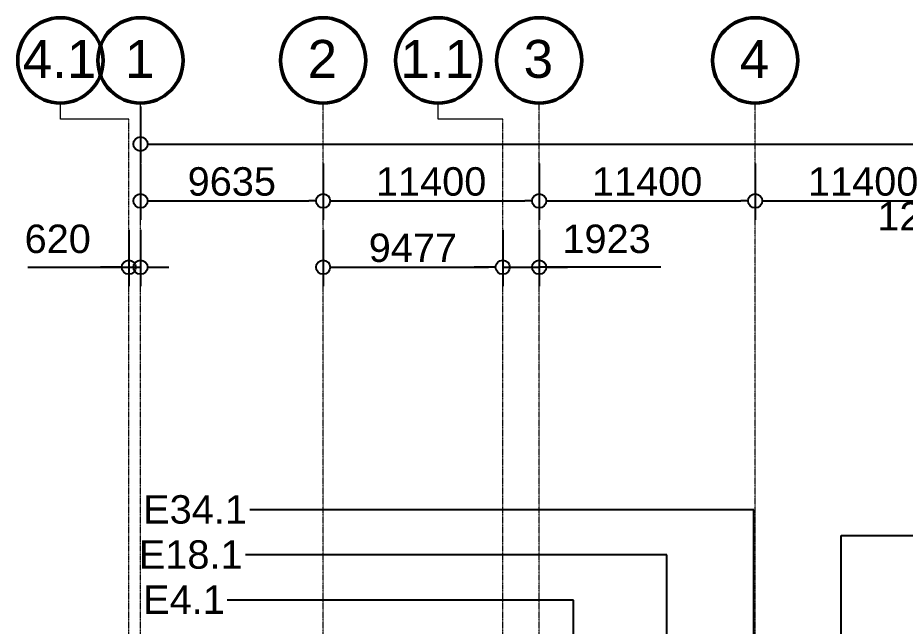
# Model space of a CAD drawing. Header units: millimetres. Extents: x -962357 to -591296, y -195428 to 59420.
# Drawn here: x -920394 to -873560, y 27316 to 59420 of the extents above; entities that cross this region are included whole.
import ezdxf

# ---------------------------------------------------------------- set-up
doc = ezdxf.new("R2010")
doc.units = ezdxf.units.MM
doc.linetypes.add('DPA_Grid _ Level 100', pattern=[10, 5.5, -1.6, 1.3, -1.6])
for name, color, linetype, lineweight in [('A-ANNO-DIMS', 1, 'Continuous', 9), ('A-ROOM-IDEN', 3, 'Continuous', 25), ('S-GRID', 251, 'Continuous', 9), ('S-GRID-IDEN', 3, 'Continuous', 50)]:
    doc.layers.add(name, color=color, linetype=linetype, lineweight=lineweight)
doc.styles.add('Arial', font='arial.ttf', dxfattribs={"height": 2000})
doc.styles.add('Arial_1', font='arial.ttf', dxfattribs={"height": 1500})
doc.dimstyles.new('DPA-DIM-3_0_C-C', dxfattribs={"dimscale": 304.8, "dimtxt": 1530.3891, "dimasz": 2.46063, "dimexe": 3.28084, "dimexo": 0.0625, "dimgap": 0.82021, "dimtad": 1, "dimdec": 0, "dimzin": 0, "dimdsep": 46, "dimtxsty": 'Arial_1', "dimblk1": 'DOTBLANK', "dimblk2": 'DOTBLANK', "dimsah": 1, "dimcen": 0.09, "dimdle": 3.28084, "dimadec": 8, "dimazin": 0, "dimtfac": 1, "dimtdec": 4, "dimtix": 1, "dimtmove": 0, "dimatfit": 3, "dimfxl": 6.56168, "dimfxlon": 1, "dimtvp": 1, "dimtolj": 1, "dimtzin": 0, "dimarcsym": 2})
doc.dimstyles.new('DPA-DIM-3_0_C-C_1', dxfattribs={"dimscale": 304.8, "dimtxt": 1530.3891, "dimasz": 2.46063, "dimexe": 3.28084, "dimexo": 0.0625, "dimgap": 0.82021, "dimtad": 1, "dimdec": 0, "dimzin": 0, "dimdsep": 46, "dimtxsty": 'Arial_1', "dimblk1": 'DOTBLANK', "dimblk2": 'DOTBLANK', "dimsah": 1, "dimcen": 0.09, "dimdle": 3.28084, "dimadec": 8, "dimazin": 0, "dimtfac": 1, "dimtdec": 4, "dimtix": 1, "dimtmove": 1, "dimatfit": 3, "dimfxl": 6.56168, "dimfxlon": 1, "dimtvp": 1, "dimtolj": 1, "dimtzin": 0, "dimarcsym": 2})

# ---------------------------------------------------------------- blocks, each defined once
blk = doc.blocks.new('_DotBlank')
at = {"color": 0, "linetype": 'ByBlock', "lineweight": -2}
blk.add_line((-0.5, 0), (-1, 0), dxfattribs=at)
blk.add_circle((0, 0), 0.5, dxfattribs=at)
blk = doc.blocks.new('DIMBLOCK1-4180-01 LOWER PLATFORM LEVEL - REFLECTED CEILING PLAN')
at = {"layer": 'A-ANNO-DIMS', "color": 0, "lineweight": -2, "transparency": 16777216}
for p, q in [((-913915, 54739), (-913915, 51758)), ((-624615, 54739), (-624615, 51758)), ((-913165, 52758), (-625365, 52758))]:
    blk.add_line(p, q, dxfattribs=at)
at = {"layer": 'Defpoints', "color": 0, "transparency": 16777216}
for p in [(-913915, 54758), (-624615, 54758), (-624615, 52758)]:
    blk.add_point(p, dxfattribs=at)
at = {"layer": 'A-ANNO-DIMS', "color": 0, "lineweight": -2, "transparency": 16777216, "xscale": 750, "yscale": 750, "zscale": 750, "rotation": 180}
blk.add_blockref('_DotBlank', (-913915, 52758), dxfattribs=at)
at = {"layer": 'A-ANNO-DIMS', "color": 0, "lineweight": -2, "transparency": 16777216, "xscale": 750, "yscale": 750, "zscale": 750}
blk.add_blockref('_DotBlank', (-624615, 52758), dxfattribs=at)
at = {"layer": 'A-ANNO-DIMS', "color": 0, "transparency": 16777216, "insert": (-769265, 53774), "char_height": 1500, "width": 8306.48, "attachment_point": 5, "style": 'Arial_1'}
blk.add_mtext('\\A1;289300', dxfattribs=at)
blk = doc.blocks.new('DIMBLOCK2-4180-01 LOWER PLATFORM LEVEL - REFLECTED CEILING PLAN')
at = {"layer": 'A-ANNO-DIMS', "color": 0, "lineweight": -2, "transparency": 16777216}
for p, q in [((-913915, 51739), (-913915, 48758)), ((-904280, 51739), (-904280, 48758)), ((-913165, 49758), (-905030, 49758))]:
    blk.add_line(p, q, dxfattribs=at)
at = {"layer": 'Defpoints', "color": 0, "transparency": 16777216}
for p in [(-913915, 51758), (-904280, 51758), (-904280, 49758)]:
    blk.add_point(p, dxfattribs=at)
at = {"layer": 'A-ANNO-DIMS', "color": 0, "lineweight": -2, "transparency": 16777216, "xscale": 750, "yscale": 750, "zscale": 750, "rotation": 180}
blk.add_blockref('_DotBlank', (-913915, 49758), dxfattribs=at)
at = {"layer": 'A-ANNO-DIMS', "color": 0, "lineweight": -2, "transparency": 16777216, "xscale": 750, "yscale": 750, "zscale": 750}
blk.add_blockref('_DotBlank', (-904280, 49758), dxfattribs=at)
at = {"layer": 'A-ANNO-DIMS', "color": 0, "transparency": 16777216, "insert": (-909098, 50774), "char_height": 1500, "width": 5537.65, "attachment_point": 5, "style": 'Arial_1'}
blk.add_mtext('\\A1;9635', dxfattribs=at)
blk = doc.blocks.new('DIMBLOCK3-4180-01 LOWER PLATFORM LEVEL - REFLECTED CEILING PLAN')
at = {"layer": 'A-ANNO-DIMS', "color": 0, "lineweight": -2, "transparency": 16777216}
for p, q in [((-904280, 51739), (-904280, 48758)), ((-892880, 51739), (-892880, 48758)), ((-903530, 49758), (-893630, 49758))]:
    blk.add_line(p, q, dxfattribs=at)
at = {"layer": 'Defpoints', "color": 0, "transparency": 16777216}
for p in [(-904280, 51758), (-892880, 51758), (-892880, 49758)]:
    blk.add_point(p, dxfattribs=at)
at = {"layer": 'A-ANNO-DIMS', "color": 0, "lineweight": -2, "transparency": 16777216, "xscale": 750, "yscale": 750, "zscale": 750, "rotation": 180}
blk.add_blockref('_DotBlank', (-904280, 49758), dxfattribs=at)
at = {"layer": 'A-ANNO-DIMS', "color": 0, "lineweight": -2, "transparency": 16777216, "xscale": 750, "yscale": 750, "zscale": 750}
blk.add_blockref('_DotBlank', (-892880, 49758), dxfattribs=at)
at = {"layer": 'A-ANNO-DIMS', "color": 0, "transparency": 16777216, "insert": (-898580, 50774), "char_height": 1500, "width": 6922.07, "attachment_point": 5, "style": 'Arial_1'}
blk.add_mtext('\\A1;11400', dxfattribs=at)
blk = doc.blocks.new('DIMBLOCK4-4180-01 LOWER PLATFORM LEVEL - REFLECTED CEILING PLAN')
at = {"layer": 'A-ANNO-DIMS', "color": 0, "lineweight": -2, "transparency": 16777216}
for p, q in [((-892880, 51739), (-892880, 48758)), ((-881480, 51739), (-881480, 48758)), ((-892130, 49758), (-882230, 49758))]:
    blk.add_line(p, q, dxfattribs=at)
at = {"layer": 'Defpoints', "color": 0, "transparency": 16777216}
for p in [(-892880, 51758), (-881480, 51758), (-881480, 49758)]:
    blk.add_point(p, dxfattribs=at)
at = {"layer": 'A-ANNO-DIMS', "color": 0, "lineweight": -2, "transparency": 16777216, "xscale": 750, "yscale": 750, "zscale": 750, "rotation": 180}
blk.add_blockref('_DotBlank', (-892880, 49758), dxfattribs=at)
at = {"layer": 'A-ANNO-DIMS', "color": 0, "lineweight": -2, "transparency": 16777216, "xscale": 750, "yscale": 750, "zscale": 750}
blk.add_blockref('_DotBlank', (-881480, 49758), dxfattribs=at)
at = {"layer": 'A-ANNO-DIMS', "color": 0, "transparency": 16777216, "insert": (-887180, 50774), "char_height": 1500, "width": 6922.07, "attachment_point": 5, "style": 'Arial_1'}
blk.add_mtext('\\A1;11400', dxfattribs=at)
blk = doc.blocks.new('DIMBLOCK5-4180-01 LOWER PLATFORM LEVEL - REFLECTED CEILING PLAN')
at = {"layer": 'A-ANNO-DIMS', "color": 0, "lineweight": -2, "transparency": 16777216}
for p, q in [((-881480, 51739), (-881480, 48758)), ((-870080, 51739), (-870080, 48758)), ((-880730, 49758), (-870830, 49758))]:
    blk.add_line(p, q, dxfattribs=at)
at = {"layer": 'Defpoints', "color": 0, "transparency": 16777216}
for p in [(-881480, 51758), (-870080, 51758), (-870080, 49758)]:
    blk.add_point(p, dxfattribs=at)
at = {"layer": 'A-ANNO-DIMS', "color": 0, "lineweight": -2, "transparency": 16777216, "xscale": 750, "yscale": 750, "zscale": 750, "rotation": 180}
blk.add_blockref('_DotBlank', (-881480, 49758), dxfattribs=at)
at = {"layer": 'A-ANNO-DIMS', "color": 0, "lineweight": -2, "transparency": 16777216, "xscale": 750, "yscale": 750, "zscale": 750}
blk.add_blockref('_DotBlank', (-870080, 49758), dxfattribs=at)
at = {"layer": 'A-ANNO-DIMS', "color": 0, "transparency": 16777216, "insert": (-875780, 50774), "char_height": 1500, "width": 6922.07, "attachment_point": 5, "style": 'Arial_1'}
blk.add_mtext('\\A1;11400', dxfattribs=at)
blk = doc.blocks.new('DIMBLOCK37-4180-01 LOWER PLATFORM LEVEL - REFLECTED CEILING PLAN')
at = {"layer": 'A-ANNO-DIMS', "color": 0, "lineweight": -2, "transparency": 16777216}
for p, q in [((-894803, 48239), (-894803, 45258)), ((-892880, 48239), (-892880, 45258)), ((-895553, 46258), (-896303, 46258)), ((-894803, 46258), (-892880, 46258)), ((-894803, 46258), (-892880, 46258)), ((-886464, 46258), (-892880, 46258)), ((-892130, 46258), (-891380, 46258))]:
    blk.add_line(p, q, dxfattribs=at)
at = {"layer": 'Defpoints', "color": 0, "transparency": 16777216}
for p in [(-894803, 48258), (-892880, 48258), (-892880, 46258)]:
    blk.add_point(p, dxfattribs=at)
at = {"layer": 'A-ANNO-DIMS', "color": 0, "lineweight": -2, "transparency": 16777216, "xscale": 750, "yscale": 750, "zscale": 750}
blk.add_blockref('_DotBlank', (-894803, 46258), dxfattribs=at)
at = {"layer": 'A-ANNO-DIMS', "color": 0, "lineweight": -2, "transparency": 16777216, "xscale": 750, "yscale": 750, "zscale": 750, "rotation": 180}
blk.add_blockref('_DotBlank', (-892880, 46258), dxfattribs=at)
at = {"layer": 'A-ANNO-DIMS', "color": 0, "transparency": 16777216, "insert": (-891652, 48508), "char_height": 1500, "width": 5537.65, "attachment_point": 1, "line_spacing_factor": 0.941778, "style": 'Arial_1'}
blk.add_mtext('\\A1;1923', dxfattribs=at)
blk = doc.blocks.new('DIMBLOCK39-4180-01 LOWER PLATFORM LEVEL - REFLECTED CEILING PLAN')
at = {"layer": 'A-ANNO-DIMS', "color": 0, "lineweight": -2, "transparency": 16777216}
for p, q in [((-870080, 48239), (-870080, 45258)), ((-868878, 48239), (-868878, 45258)), ((-870830, 46258), (-871580, 46258)), ((-870080, 46258), (-868878, 46258)), ((-868128, 46258), (-867378, 46258))]:
    blk.add_line(p, q, dxfattribs=at)
at = {"layer": 'Defpoints', "color": 0, "transparency": 16777216}
for p in [(-870080, 48258), (-868878, 48258), (-868878, 46258)]:
    blk.add_point(p, dxfattribs=at)
at = {"layer": 'A-ANNO-DIMS', "color": 0, "lineweight": -2, "transparency": 16777216, "xscale": 750, "yscale": 750, "zscale": 750}
blk.add_blockref('_DotBlank', (-870080, 46258), dxfattribs=at)
at = {"layer": 'A-ANNO-DIMS', "color": 0, "lineweight": -2, "transparency": 16777216, "xscale": 750, "yscale": 750, "zscale": 750, "rotation": 180}
blk.add_blockref('_DotBlank', (-868878, 46258), dxfattribs=at)
at = {"layer": 'A-ANNO-DIMS', "color": 0, "transparency": 16777216, "insert": (-875032, 49705), "char_height": 1500, "width": 5537.65, "attachment_point": 1, "line_spacing_factor": 0.941778, "style": 'Arial_1'}
blk.add_mtext('\\A1;1202', dxfattribs=at)
blk = doc.blocks.new('DIMBLOCK42-4180-01 LOWER PLATFORM LEVEL - REFLECTED CEILING PLAN')
at = {"layer": 'A-ANNO-DIMS', "color": 0, "lineweight": -2, "transparency": 16777216}
for p, q in [((-904280, 48239), (-904280, 45258)), ((-894803, 48239), (-894803, 45258)), ((-903530, 46258), (-895553, 46258))]:
    blk.add_line(p, q, dxfattribs=at)
at = {"layer": 'Defpoints', "color": 0, "transparency": 16777216}
for p in [(-904280, 48258), (-894803, 48258), (-894803, 46258)]:
    blk.add_point(p, dxfattribs=at)
at = {"layer": 'A-ANNO-DIMS', "color": 0, "lineweight": -2, "transparency": 16777216, "xscale": 750, "yscale": 750, "zscale": 750, "rotation": 180}
blk.add_blockref('_DotBlank', (-904280, 46258), dxfattribs=at)
at = {"layer": 'A-ANNO-DIMS', "color": 0, "lineweight": -2, "transparency": 16777216, "xscale": 750, "yscale": 750, "zscale": 750}
blk.add_blockref('_DotBlank', (-894803, 46258), dxfattribs=at)
at = {"layer": 'A-ANNO-DIMS', "color": 0, "transparency": 16777216, "insert": (-899541, 47274), "char_height": 1500, "width": 5537.65, "attachment_point": 5, "style": 'Arial_1'}
blk.add_mtext('\\A1;9477', dxfattribs=at)
blk = doc.blocks.new('DIMBLOCK53-4180-01 LOWER PLATFORM LEVEL - REFLECTED CEILING PLAN')
at = {"layer": 'A-ANNO-DIMS', "color": 0, "lineweight": -2, "transparency": 16777216}
for p, q in [((-914535, 48239), (-914535, 45258)), ((-913915, 48239), (-913915, 45258)), ((-919865, 46258), (-914535, 46258)), ((-915285, 46258), (-916035, 46258)), ((-914535, 46258), (-913915, 46258)), ((-914535, 46258), (-913915, 46258)), ((-913165, 46258), (-912415, 46258))]:
    blk.add_line(p, q, dxfattribs=at)
at = {"layer": 'Defpoints', "color": 0, "transparency": 16777216}
for p in [(-914535, 48258), (-913915, 48258), (-913915, 46258)]:
    blk.add_point(p, dxfattribs=at)
at = {"layer": 'A-ANNO-DIMS', "color": 0, "lineweight": -2, "transparency": 16777216, "xscale": 750, "yscale": 750, "zscale": 750}
blk.add_blockref('_DotBlank', (-914535, 46258), dxfattribs=at)
at = {"layer": 'A-ANNO-DIMS', "color": 0, "lineweight": -2, "transparency": 16777216, "xscale": 750, "yscale": 750, "zscale": 750, "rotation": 180}
blk.add_blockref('_DotBlank', (-913915, 46258), dxfattribs=at)
at = {"layer": 'A-ANNO-DIMS', "color": 0, "transparency": 16777216, "insert": (-920033, 48508), "char_height": 1500, "width": 4153.24, "attachment_point": 1, "line_spacing_factor": 0.941778, "style": 'Arial_1'}
blk.add_mtext('\\A1;620', dxfattribs=at)
blk = doc.blocks.new('Grid - 100 Scale-2291345-4180-01 LOWER PLATFORM LEVEL - REFLECTED CEILING PLAN')
at = {"layer": 'S-GRID-IDEN'}
blk.add_circle((0, 0), 4.5, dxfattribs=at)
blk = doc.blocks.new('C-1-PP19-AR-4180-01-B_20250908-040939_EXDOWNLIGHT')
at = {"layer": 'S-GRID-IDEN', "xscale": 499.9999999999995, "yscale": 499.9999999999995, "zscale": 499.9999999999995}
for p in [(-173464, 53590), (-169235, 53590), (-159600, 53590), (-153530, 53590), (-148200, 53590), (-136800, 53590)]:
    blk.add_blockref('Grid - 100 Scale-2291345-4180-01 LOWER PLATFORM LEVEL - REFLECTED CEILING PLAN', p, dxfattribs=at)

msp = doc.modelspace()

# ---------------------------------------------------------------- linework, layer by layer
at = {"layer": 'A-ROOM-IDEN'}
for p, q in [((-881552.6, 33458.7), (-908150.7, 33458.7)), ((-881552.6, 13654.9), (-881552.6, 33458.7)), ((-876945.2, 32095.3), (-859743.1, 32095.3)), ((-876945.2, 13654.9), (-876945.2, 32095.3)), ((-886133.7, 31078.7), (-908380.7, 31078.7)), ((-886133.7, 13814.3), (-886133.7, 31078.7)), ((-891062.9, 28698.7), (-909345.7, 28698.7)), ((-891062.9, 13878.5), (-891062.9, 28698.7))]:
    msp.add_line(p, q, dxfattribs=at)
at = {"layer": 'S-GRID'}
for p, q in [((-918144.4, 54074.2), (-918144.4, 54920.2)), ((-898209.9, 54074.2), (-898209.9, 54920.2)), ((-914535, 54074.2), (-918144.4, 54074.2)), ((-894803, 54074.2), (-898209.9, 54074.2))]:
    msp.add_line(p, q, dxfattribs=at)
at = {"layer": 'S-GRID', "linetype": 'DPA_Grid _ Level 100'}
for p, q in [((-913915, -30781.3), (-913915, 54920.2)), ((-904280, -30741.3), (-904280, 54920.2)), ((-892880, -30741.3), (-892880, 54920.2)), ((-881480, -30741.3), (-881480, 54920.2)), ((-914535, -30781.3), (-914535, 54074.2)), ((-894803, -30741.3), (-894803, 54074.2))]:
    msp.add_line(p, q, dxfattribs=at)

# ---------------------------------------------------------------- block references
msp.add_blockref('C-1-PP19-AR-4180-01-B_20250908-040939_EXDOWNLIGHT', (-744680, 3580))

# ---------------------------------------------------------------- texts
at = {"layer": 'A-ROOM-IDEN', "lineweight": 9, "char_height": 1500, "attachment_point": 1, "style": 'Arial_1'}
for s, insert, width in [('E34.1', (-913775.7, 34230.5), 6774.259), ('E18.1', (-914005.7, 31850.5), 6774.259), ('E4.1', (-913775.7, 29470.5), 5331.222)]:
    msp.add_mtext(s, dxfattribs=dict(at, insert=insert, width=width))
at = {"layer": 'S-GRID-IDEN', "lineweight": 9, "char_height": 2000, "attachment_point": 1, "style": 'Arial'}
for s, insert, width in [('4.1', (-920133.4, 58249.7), 4729.956), ('1', (-914731.5, 58249.7), 1883.966), ('2', (-905096.5, 58249.7), 1883.966), ('1.1', (-900198.9, 58249.7), 4729.956), ('3', (-893696.5, 58249.7), 1883.966), ('4', (-882296.5, 58249.7), 1883.966)]:
    msp.add_mtext(s, dxfattribs=dict(at, insert=insert, width=width))

# ---------------------------------------------------------------- dimensions: what is measured, and where the dimension line sits
at = {"layer": 'A-ANNO-DIMS'}
for base, p1, p2, override, picture, middle in [((-624615, 52758), (-913915, 54758), (-624615, 54758), {"dimpost": '<>', "dimfxl": 289300}, 'DIMBLOCK1-4180-01 LOWER PLATFORM LEVEL - REFLECTED CEILING PLAN', (-769265, 53774.4)), ((-904280, 49758), (-913915, 51758), (-904280, 51758), {"dimpost": '<>', "dimfxl": 9635}, 'DIMBLOCK2-4180-01 LOWER PLATFORM LEVEL - REFLECTED CEILING PLAN', (-909097.5, 50774.4)), ((-892880, 49758), (-904280, 51758), (-892880, 51758), {"dimpost": '<>', "dimfxl": 11400}, 'DIMBLOCK3-4180-01 LOWER PLATFORM LEVEL - REFLECTED CEILING PLAN', (-898580, 50773.9)), ((-881480, 49758), (-892880, 51758), (-881480, 51758), {"dimpost": '<>', "dimfxl": 11400}, 'DIMBLOCK4-4180-01 LOWER PLATFORM LEVEL - REFLECTED CEILING PLAN', (-887180, 50773.9)), ((-870080, 49758), (-881480, 51758), (-870080, 51758), {"dimpost": '<>', "dimfxl": 11400}, 'DIMBLOCK5-4180-01 LOWER PLATFORM LEVEL - REFLECTED CEILING PLAN', (-875780, 50773.9)), ((-894803, 46258), (-904280, 48258), (-894803, 48258), {"dimpost": '<>', "dimfxl": 9477.000119}, 'DIMBLOCK42-4180-01 LOWER PLATFORM LEVEL - REFLECTED CEILING PLAN', (-899541.5, 47273.9))]:
    dim = msp.add_linear_dim(base=base, p1=p1, p2=p2, dimstyle='DPA-DIM-3_0_C-C', override=override, dxfattribs=at)
    dim.commit()
    dim.dimension.update_dxf_attribs({"geometry": picture, "text_midpoint": middle})
for base, p1, p2, override, picture, middle in [((-868878.1, 46258), (-870080, 48258), (-868878.1, 48258), {"dimpost": '<>', "dimfxl": 1201.861185}, 'DIMBLOCK39-4180-01 LOWER PLATFORM LEVEL - REFLECTED CEILING PLAN', (-872263.4, 47455.4)), ((-913915, 46258), (-914535, 48258), (-913915, 48258), {"dimpost": '<>', "dimfxl": 620}, 'DIMBLOCK53-4180-01 LOWER PLATFORM LEVEL - REFLECTED CEILING PLAN', (-917956.1, 47455.4)), ((-892880, 46258), (-894803, 48258), (-892880, 48258), {"dimpost": '<>', "dimfxl": 1922.999881}, 'DIMBLOCK37-4180-01 LOWER PLATFORM LEVEL - REFLECTED CEILING PLAN', (-888882.9, 47455.4))]:
    dim = msp.add_linear_dim(base=base, p1=p1, p2=p2, dimstyle='DPA-DIM-3_0_C-C_1', override=override, dxfattribs=at)
    dim.commit()
    dim.dimension.update_dxf_attribs({"geometry": picture, "text_midpoint": middle, "dimtype": 160})

doc.saveas('drawing.dxf')
